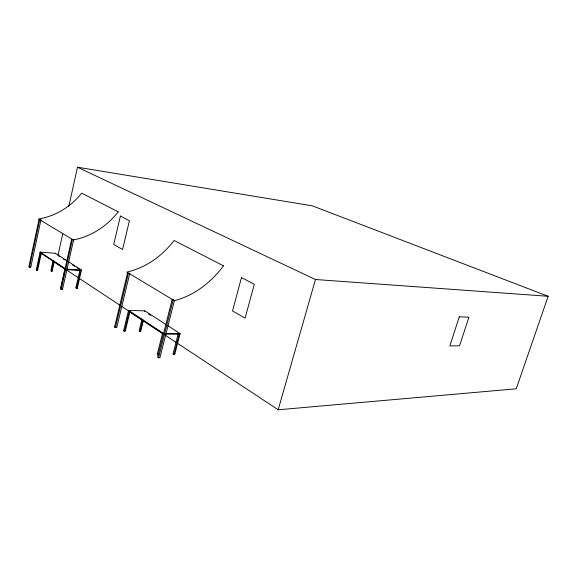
<?xml version="1.0" encoding="UTF-8"?>
<svg xmlns="http://www.w3.org/2000/svg" width="577" height="577" viewBox="0 0 577 577"><rect width="100%" height="100%" fill="white"/><g stroke="black" fill="none" stroke-linecap="round" stroke-linejoin="round"><path stroke-width="0.87" d="M29.463 267.252L39.64 220.003L40.989 219.736L30.718 267.339L29.463 267.252L28.85 266.826L39.005 219.621L39.64 220.003M36.899 270.274L40.65 253.014L41.349 253.065L37.599 270.317L36.899 270.274L36.272 269.834L40.13 252.077L55.385 253.281L81.458 270.072L77.289 288.312L76.597 288.276L75.904 287.808L79.936 270.108L80.636 270.563L76.597 288.276M53.084 260.544L50.834 270.743L51.461 271.176L52.146 271.219L54.216 261.864M55.269 253.793L55.385 253.281M51.461 271.176L53.719 260.963M57.967 255.322L62.806 233.512M68.8 206.472L77.498 167.222L312.301 205.823L548.15 296.282L516.227 388.804L278.164 409.778L177.694 343.409M61.717 287.577L61.039 287.108L65.064 269.149L65.785 269.192M61.176 289.495L72.356 239.679L73.748 239.376L62.467 289.553L61.176 289.495L60.491 289.012L71.642 239.253L72.356 239.679M115.407 327.527L114.578 326.943L127.546 272.871L128.397 273.39L115.407 327.527L116.749 327.534L129.854 273.008M124.466 331.328L129.255 311.566L130.005 311.587L125.216 331.335L124.466 331.328L123.622 330.744L128.548 310.412L144.769 310.844L165.808 324.389M142.029 319.009L139.122 330.837L139.966 331.414L140.694 331.414L143.406 320.43M144.625 311.429L144.769 310.844M139.966 331.414L142.887 319.571M158.206 354.855L157.269 354.199L162.483 333.52M173.59 299.232L172.097 299.672L157.6 357.113L158.545 357.776L159.916 357.747L174.355 300.682M158.545 357.776L173.071 300.256L172.097 299.672M178.235 333.578L173.028 353.91L173.965 354.552L174.701 354.538L180.082 333.578L167.308 325.356M173.965 354.552L179.187 334.191M278.164 409.778L315.468 279.506L548.15 296.282M157.269 354.199L158.033 354.184M166.19 333.535L180.082 333.578M165.072 334.155L179.923 334.191M123.622 330.744L124.372 330.744M114.578 326.943L115.927 326.957M129.154 311.025L128.404 311.003L163.428 334.148M61.039 287.108L61.753 287.137M75.904 287.808L77.289 288.312M36.272 269.834L37.599 270.317M66.744 269.12L81.458 270.072M66.47 269.647L81.335 270.606M77.498 167.222L315.468 279.506M58.154 255.654L59.655 256.621M63.405 259.037L64.898 260.003M72.392 264.836L74.642 266.285M76.885 267.735L79.136 269.185M148.462 313.902L150.698 315.345M40.13 252.077L65.143 268.579M128.548 310.412L163.587 333.528M56.229 263.17L65.223 269.113M66.723 270.108L119.958 305.269M121.459 306.264L162.7 333.506M164.95 334.992L176.194 342.421M40.015 252.596L65.756 269.603M51.519 270.786L52.146 271.219M139.843 330.837L140.694 331.414M173.764 353.896L174.701 354.538M30.105 266.906L30.718 267.339M61.782 289.07L62.467 289.553M120.405 216.065L113.734 244.482L122.576 249.516L129.407 220.724L120.405 216.065M241.474 277.609L232.531 310.974L245.117 318.115L254.32 284.237L241.474 277.609M459.256 316.852L449.815 345.926L459.559 345.789L468.928 317.148L459.256 316.852M118.235 211.853L81.71 193.129A70.307 65.013 -65.2 0 1 38.486 219.008L73.329 239.945A74.981 66.716 -64.8 0 0 118.235 211.853M223.501 265.809L174.088 240.479A82.208 68.706 -64.6 0 1 126.839 272.099L174.413 300.689A88.678 69.831 -64.5 0 0 223.501 265.809"/></g></svg>
